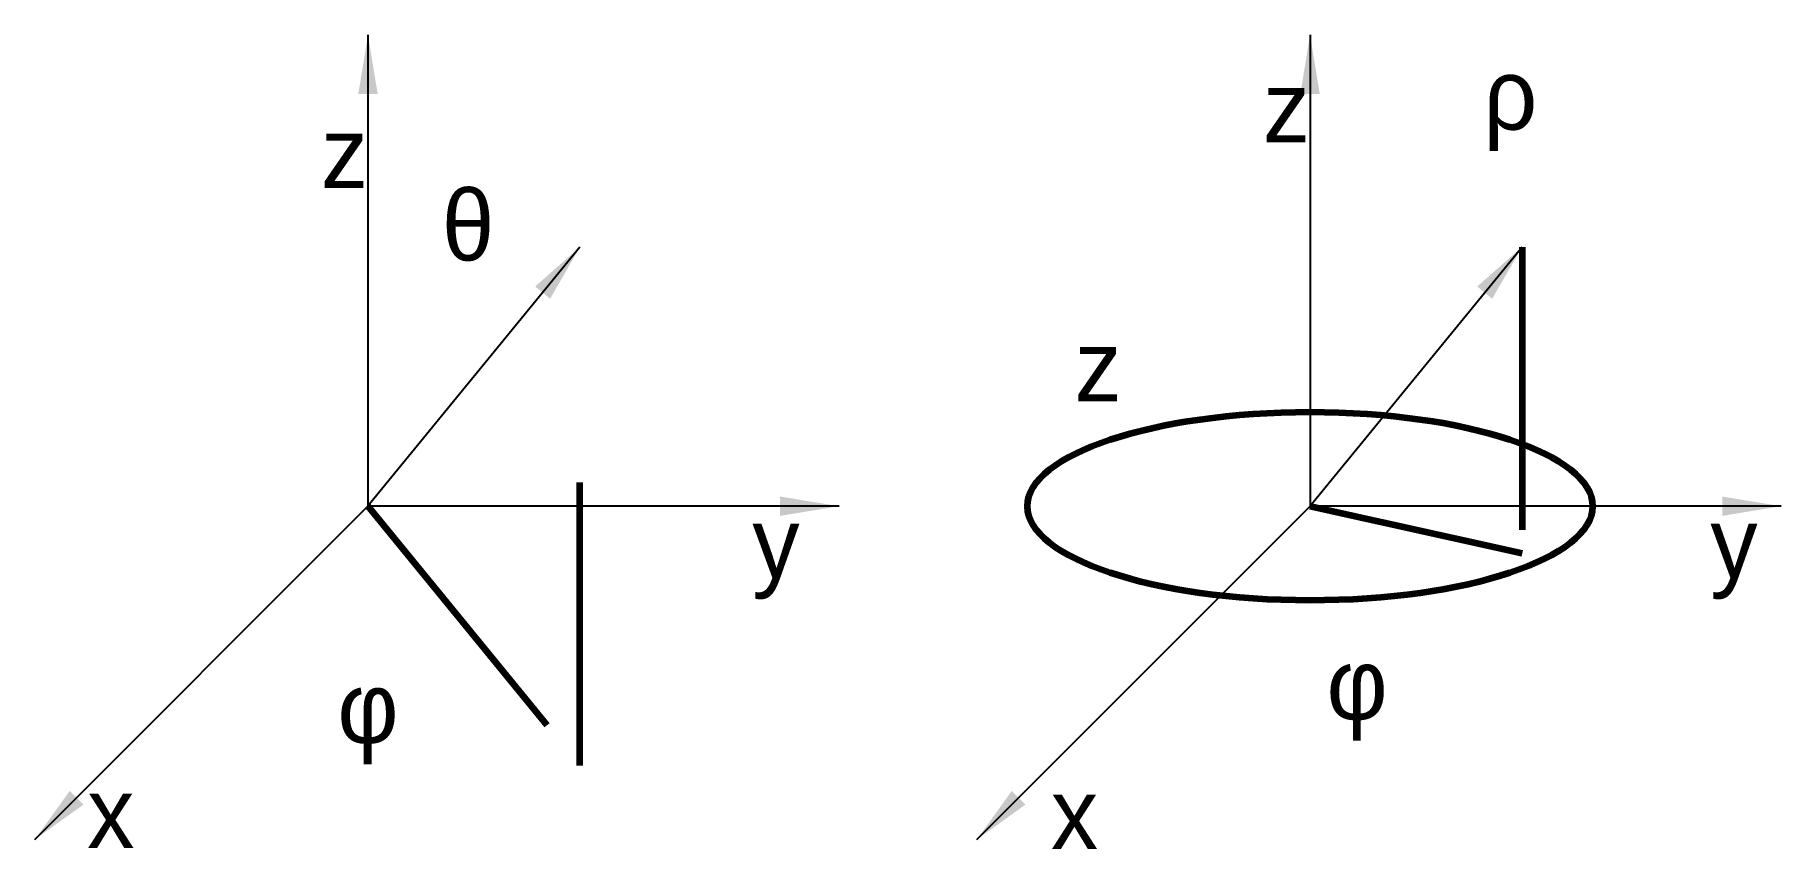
# Model space of a CAD drawing. Header units: centimetres. Extents: x -14.1 to 60, y -14.6 to 20.
import ezdxf

# ---------------------------------------------------------------- set-up
doc = ezdxf.new("R2010")
doc.units = ezdxf.units.CM
doc.linetypes.add('ACAD_ISO03W100', pattern=[30, 12, -18])
doc.layers.get('0').update_dxf_attribs({"lineweight": 25})
doc.styles.add('textstyle3', font='Arial.ttf')
doc.dimstyles.new('QCADDimStyle', dxfattribs={"dimtxt": 2.5, "dimasz": 2.5, "dimexe": 1.25, "dimexo": 0.625, "dimtad": 1, "dimtoh": 1, "dimdec": 4, "dimdsep": 46, "dimtxsty": 'Standard', "dimcen": 0.09, "dimadec": 0, "dimazin": 2, "dimtfac": 1, "dimtdec": 4, "dimtofl": 0, "dimtmove": 2, "dimatfit": 3, "dimfxl": 1, "dimtolj": 1, "dimtzin": 0, "dimarcsym": 0})

msp = doc.modelspace()

# ---------------------------------------------------------------- linework, layer by layer
at = {"linetype": 'ACAD_ISO03W100', "lineweight": 200}
for p, q in [((9, -11), (9, 11)), ((49, 11), (49, -2)), ((0, 0), (9, -11))]:
    msp.add_line(p, q, dxfattribs=at)
at = {"lineweight": 200}
msp.add_line((40, 0), (49, -2), dxfattribs=at)
msp.add_ellipse((40, 0), major_axis=(12, 0), ratio=0.333333, dxfattribs=at)

# ---------------------------------------------------------------- texts
at = {"lineweight": 200, "char_height": 2, "attachment_point": 5, "style": 'textstyle3'}
for s, insert in [('\\fSavoye LET|b0|i0|c0|p0;\\H3;ρ', (48.507, 17.03)), ('\\fSavoye LET|b0|i0|c0|p0;\\H3;z', (39, 16.949)), ('\\fSavoye LET|b0|i0|c0|p0;\\H3;z', (-1, 15)), ('\\fSavoye LET|b0|i0|c0|p0;\\H3;θ', (4.251, 11.909)), ('\\fSavoye LET|b0|i0|c0|p0;\\H3;z', (31, 5.949)), ('\\fSavoye LET|b0|i0|c0|p0;\\H3;y', (17.322, -2)), ('\\fSavoye LET|b0|i0|c0|p0;\\H3;y', (58, -2)), ('\\fSavoye LET|b0|i0|c0|p0;\\H3;φ', (42, -8)), ('\\fSavoye LET|b0|i0|c0|p0;\\H3;φ', (0, -9)), ('\\fSavoye LET|b0|i0|c0|p0;\\H3;x', (-10.92, -13)), ('\\fSavoye LET|b0|i0|c0|p0;\\H3;x', (30, -13.051))]:
    msp.add_mtext(s, dxfattribs=dict(at, insert=insert))

# ---------------------------------------------------------------- leaders
at = {"lineweight": 200}
for points in [[(0, 20), (0, 0)], [(40, 20), (40, 0)], [(9, 11), (0, 0)], [(49, 11), (40, 0)], [(-14.142, -14.142), (0, 0)], [(20, 0), (0, 0)], [(25.858, -14.142), (40, 0)], [(60, 0), (40, 0)]]:
    msp.add_leader(points, dimstyle='QCADDimStyle', dxfattribs=at)

doc.saveas('drawing.dxf')
